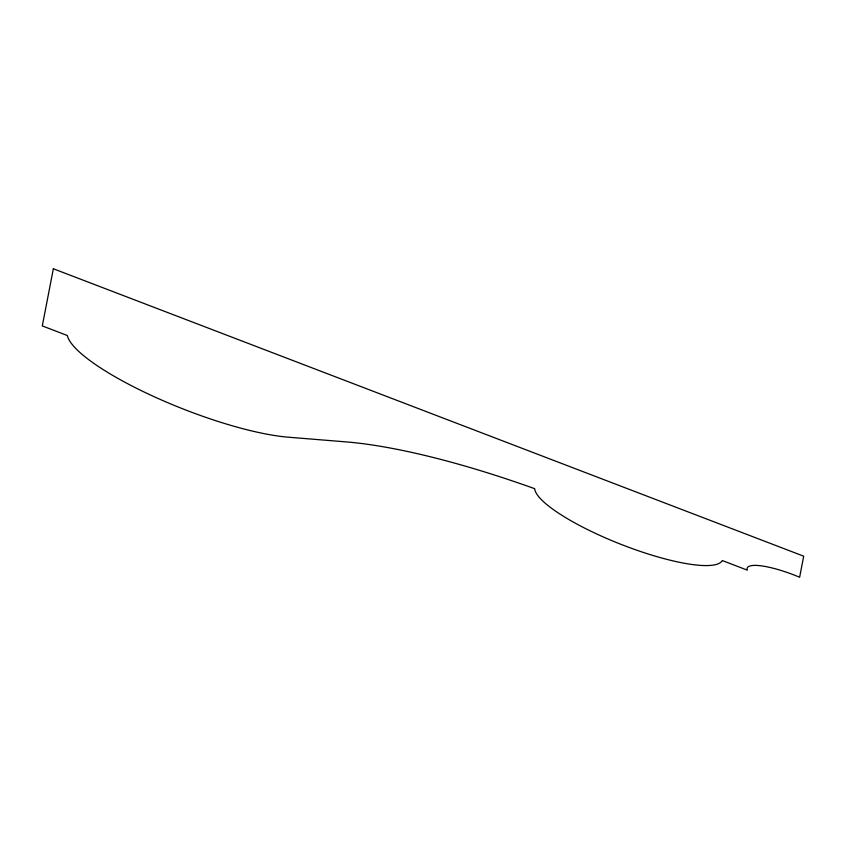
<?xml version="1.0" encoding="UTF-8"?>
<svg xmlns="http://www.w3.org/2000/svg" width="846" height="846" viewBox="0 0 846 846"><rect width="100%" height="100%" fill="white"/><g stroke="black" fill="none" stroke-linecap="round" stroke-linejoin="round"><path stroke-width="1.27" d="M53.351 268.753L42.3 325.922L67.31 335.502A135.635 30.509 21.5 0 0 152.439 395.917A135.635 30.509 21.5 0 0 288.391 437.202L346.151 441.898A288.063 64.804 21.5 0 1 534.683 488.681A100.759 22.662 21.5 0 0 624.401 545.67A100.759 22.662 21.5 0 0 722.262 560.538L747.272 570.119A47.387 10.66 21.5 0 1 799.629 577.247L803.7 556.182L53.351 268.753"/></g></svg>
